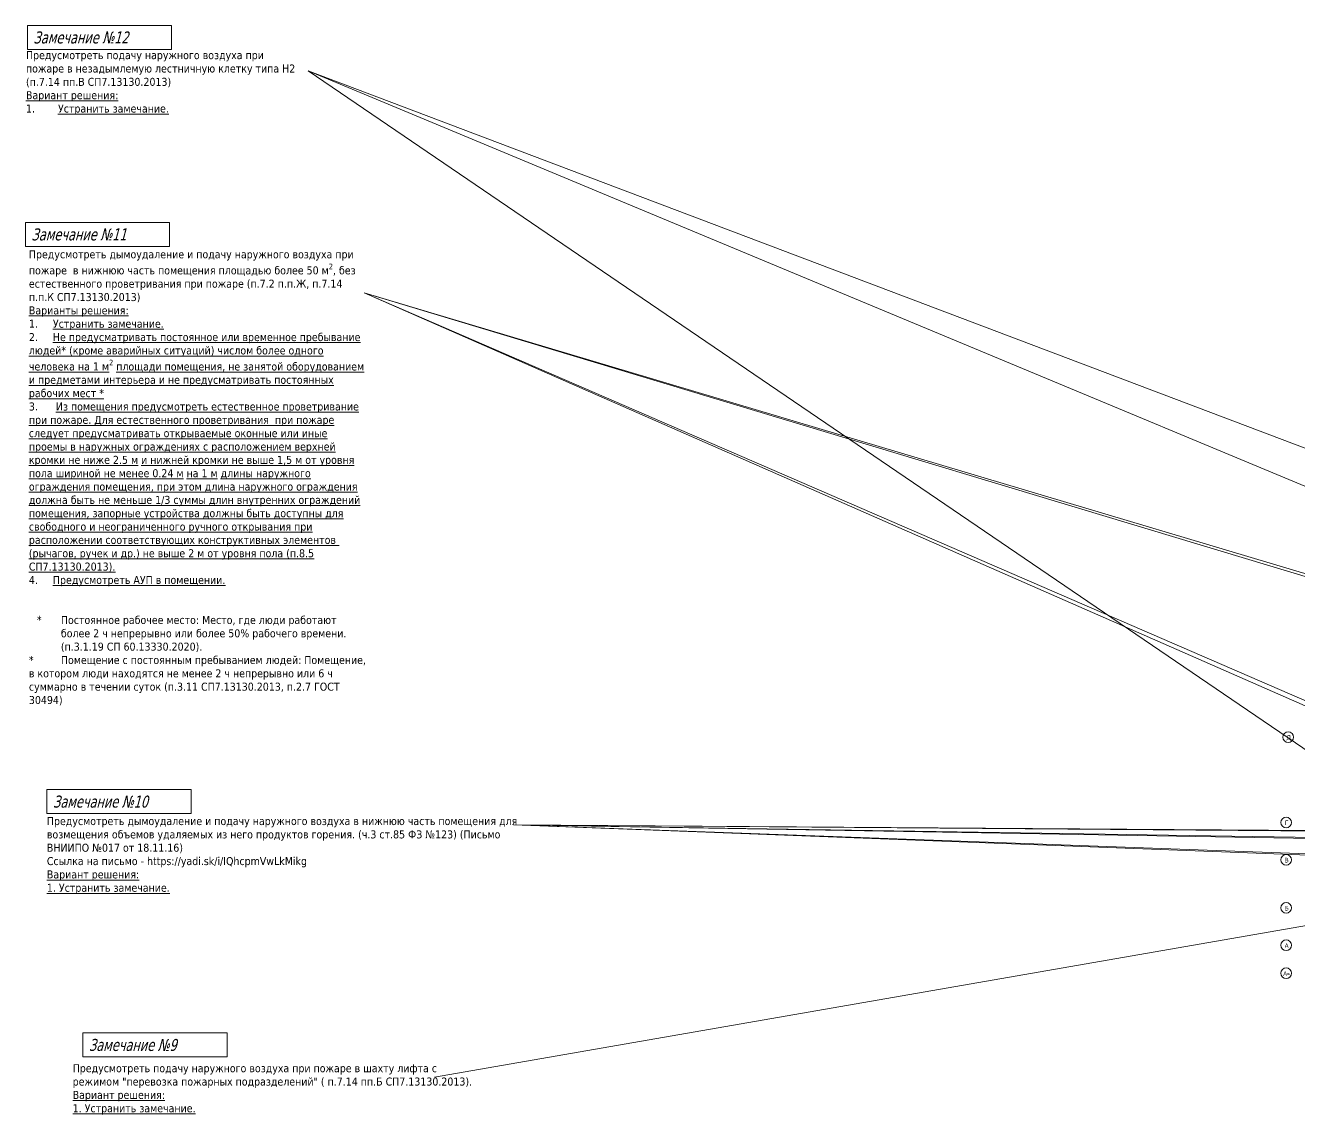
# Model space of a CAD drawing. Header units: millimetres. Extents: x -515342 to 330399, y -224905 to 507333.
# Drawn here: x -472969 to -377486, y -48290 to 33355 of the extents above; entities that cross this region are included whole.
import ezdxf

# ---------------------------------------------------------------- set-up
doc = ezdxf.new("R2010")
doc.units = ezdxf.units.MM
doc.layers.add('Оси', color=7, linetype='Continuous', lineweight=0)
doc.layers.add('экспертиза ДУ', color=1, linetype='Continuous', lineweight=0)
doc.styles.add('GOST Common', font='', dxfattribs={"width": 0.9, "height": 350})
doc.styles.add('ЭКСПЕРТИЗА', font='tahoma.ttf')
doc.styles.get('GOST Common').set_extended_font_data('GOST Common')

# ---------------------------------------------------------------- blocks, each defined once
blk = doc.blocks.new('Ось сетки - Круг_Ø8 мм-6577-О_АР_П_1_0_000_План 1 этажа')
at = {"layer": 'Оси'}
for start, end in [(360, 180), (180, 360)]:
    blk.add_arc((0, 0), 4, start, end, dxfattribs=at)

msp = doc.modelspace()

# ---------------------------------------------------------------- linework, layer by layer
at = {"layer": 'экспертиза ДУ', "lineweight": 0}
for points in [[(-472819.6523, 33355.4438), (-462019.6523, 33355.4438), (-462019.6523, 31555.4438), (-472819.6523, 31555.4438), (-472819.6523, 33355.4438)], [(-472969.4917, 18590.9913), (-462169.4917, 18590.9913), (-462169.4917, 16790.9913), (-472969.4917, 16790.9913), (-472969.4917, 18590.9913)], [(-471357.6422, -23930.7904), (-460557.6422, -23930.7904), (-460557.6422, -25730.7904), (-471357.6422, -25730.7904), (-471357.6422, -23930.7904)]]:
    msp.add_lwpolyline(points, dxfattribs=at)
at = {"layer": 'экспертиза ДУ'}
for points in [[(-360507.5441, -32198.0149), (-451777.9117, 29956.5807), (-323857.1634, -23364.6427)], [(-287176.361, -32372.9313), (-451777.9117, 29956.5807)], [(-442323.3591, -45486.7185), (-320660.0953, -24311.023)]]:
    msp.add_lwpolyline(points, dxfattribs=at)
at = {"layer": 'экспертиза ДУ', "elevation": 0}
for points in [[(-447577.1251, 13316.8878), (-329569.2027, -22270.3035)], [(-328695.377, -22168.2358), (-447577.1251, 13316.8878)], [(-447577.1251, 13316.8878), (-361111.7188, -24641.2666)], [(-360237.8931, -24539.1989), (-447577.1251, 13316.8878)], [(-436388.9962, -26576.9862), (-295787.0974, -27683.2293)], [(-294913.2716, -27581.1616), (-436388.9962, -26576.9862)], [(-436388.9962, -26576.9862), (-350178.4342, -28043.1268)], [(-349304.6085, -27941.0592), (-436388.9962, -26576.9862)], [(-323506.6948, -30690.9513), (-436388.9962, -26576.9862), (-324401.8704, -30838.6574)]]:
    msp.add_lwpolyline(points, dxfattribs=at)
at = {"layer": 'экспертиза ДУ', "color": 1, "lineweight": 0}
msp.add_lwpolyline([(-468666.0111, -42173.0513), (-457866.0111, -42173.0513), (-457866.0111, -43973.0513), (-468666.0111, -43973.0513), (-468666.0111, -42173.0513)], dxfattribs=at)

# ---------------------------------------------------------------- block references
at = {"layer": 'Оси', "xscale": 99.99999999999993, "yscale": 99.99999999999993, "zscale": 99.99999999999993, "rotation": 269.9999999999994}
for p in [(-378331.1343, -19998.5295), (-378487.6467, -26398.5295), (-378487.6467, -29198.5295), (-378487.6467, -32798.5295), (-378487.6467, -35598.5295), (-378487.6467, -37698.5295)]:
    msp.add_blockref('Ось сетки - Круг_Ø8 мм-6577-О_АР_П_1_0_000_План 1 этажа', p, dxfattribs=at)

# ---------------------------------------------------------------- texts
at = {"layer": 'Оси', "char_height": 350, "attachment_point": 1, "style": 'GOST Common'}
for s, insert, width in [('\\fGOST Common|b0|i0|c204|p34|;\\W.9;Д', (-378459.3072, -19845.9426), 346.329), ('\\fGOST Common|b0|i0|c204|p34|;\\W.9;Г', (-378586.1195, -26245.9426), 274.177125), ('\\fGOST Common|b0|i0|c204|p34|;\\W.9;В', (-378600.9695, -29045.9426), 310.253062), ('\\fGOST Common|b0|i0|c204|p34|;\\W.9;Б', (-378600.9695, -32645.9426), 310.253062), ('\\fGOST Common|b0|i0|c204|p34|;\\W.9;А', (-378615.8195, -35445.9426), 346.329), ('\\fGOST Common|b0|i0|c204|p34|;\\W.9;А', (-378726.0695, -37545.9426), 346.329), ('\\fGOST Common|b0|i0|c204|p34|;\\W.9;*', (-378440.3195, -37545.9426), 266.961937)]:
    msp.add_mtext(s, dxfattribs=dict(at, insert=insert, width=width))
at = {"layer": 'экспертиза ДУ', "lineweight": 0, "style": 'ЭКСПЕРТИЗА', "oblique": 14.999977781, "width": 0.8}
for s, p in [('Замечание №12', (-472369.6523, 32005.4438)), ('Замечание №11', (-472519.4917, 17240.9913)), ('Замечание №10', (-470907.6422, -25280.7904))]:
    msp.add_text(s, height=900, dxfattribs=at).set_placement(p)
at = {"layer": 'экспертиза ДУ', "color": 1, "lineweight": 0, "style": 'ЭКСПЕРТИЗА', "oblique": 14.999977781, "width": 0.8}
msp.add_text('Замечание №9', height=900, dxfattribs=at).set_placement((-468216.0111, -43523.0513))
at = {"layer": 'экспертиза ДУ', "color": 6, "ltscale": 100, "insert": (-472932.387, 31430.0067), "char_height": 600, "width": 20681.099277, "attachment_point": 1, "style": 'ЭКСПЕРТИЗА'}
msp.add_mtext('\\C256;Предусмотреть подачу наружного воздуха при пожаре в незадымлемую лестничную клетку типа Н2 (п.7.14 пп.В СП7.13130.2013)\\P\\A1;\\L\\C6;Вариант решения:\\P\\l1.^I\\LУстранить замечание.', dxfattribs=at)
at = {"layer": 'экспертиза ДУ', "lineweight": 0, "ltscale": 100, "insert": (-472714.2699, 16500.8881), "char_height": 600, "width": 25338.671112, "attachment_point": 1, "style": 'ЭКСПЕРТИЗА'}
msp.add_mtext('\\A1;\\pt1200;Предусмотреть дымоудаление и подачу наружного воздуха при пожаре  в нижнюю часть помещения площадью более 50\\~м{\\H0.7x;\\S2^ ;}, без естественного проветривания при пожаре (п.7.2 п.п.Ж, п.7.14 п.п.К СП7.13130.2013){\\L\\C6;\\PВарианты решения:\\P\\pt1800;\\l1.^I\\LУстранить замечание.\\P\\H1.00002x;\\l2.^I\\LНе предусматривать постоянное или временное пребывание людей* (кроме аварийных ситуаций) числом более одного человека на 1\\~м\\H0.7x;\\S2^ ;\\H1.4286x; площади помещения, не занятой оборудованием и предметами интерьера и не предусматривать постоянных рабочих мест * \\H0.99996x;\\P\\l3.^I\\L Из помещения предусмотреть естественное проветривание при пожаре. Для естественного проветривания  при пожаре следует предусматривать открываемые оконные или иные проемы в наружных ограждениях с расположением верхней кромки не ниже 2.5\\~м и нижней кромки не выше 1,5 м от уровня пола шириной не менее 0.24\\~м на 1\\~м длины наружного ограждения помещения, при этом длина наружного ограждения должна быть не меньше 1/3 суммы длин внутренних ограждений помещения, запорные устройства должны быть доступны для свободного и неограниченного ручного открывания при расположении соответствующих конструктивных элементов  (рычагов, ручек и др.) не выше 2 м от уровня пола (п.8.5 СП7.13130.2013).\\P\\l4.^I\\LПредусмотреть АУП в помещении.\\P\\pt1200;\\C2;\\P\\C6;\\P\\pi-1800,l2400,t2400;\\l*^I\\H0.99988x;Постоянное ра\\H1.00012x;бочее место: Место, где люди работают более 2 ч непрерывно или более 50% рабочего времени. (п.3.1.19 СП 60.13330.2020).\\P\\pi0,l0,tz;*^IПомещение с постоянным пребыванием людей: Помещение, в котором люди находятся не менее 2 ч непрерывно или 6 ч суммарно в течении суток (п.3.11 СП7.13130.2013, п.2.7 ГОСТ 30494)}', dxfattribs=at)
at = {"layer": 'экспертиза ДУ', "lineweight": 0, "ltscale": 100, "transparency": 33554687, "insert": (-471365.5146, -25987.7077), "char_height": 600, "width": 35300.380194, "attachment_point": 1, "style": 'ЭКСПЕРТИЗА'}
msp.add_mtext('Предусмотреть дымоудаление и подачу наружного воздуха в нижнюю часть помещения для возмещения объемов удаляемых из него продуктов горения. (ч.3 ст.85 ФЗ №123) (Письмо ВНИИПО №017 от 18.11.16)\\PСсылка на письмо - https://yadi.sk/i/IQhcpmVwLkMikg \\P{\\A1;\\L\\C6;Вариант решения:\\P1. Устранить замечание.}', dxfattribs=at)
at = {"layer": 'экспертиза ДУ', "color": 1, "ltscale": 100, "insert": (-469432.2596, -44518.3058), "char_height": 600, "width": 30190.169656, "attachment_point": 1, "style": 'ЭКСПЕРТИЗА'}
msp.add_mtext('\\A1;Предусмотреть подачу наружного воздуха при пожаре в {\\A0;шахту лифта с режимом "перевозка пожарных подразделений"} ( п.7.14 пп.Б СП7.13130.2013).\\P{\\L\\C6;Вариант решения:\\P1. Устранить замечание.}', dxfattribs=at)

doc.saveas('drawing.dxf')
